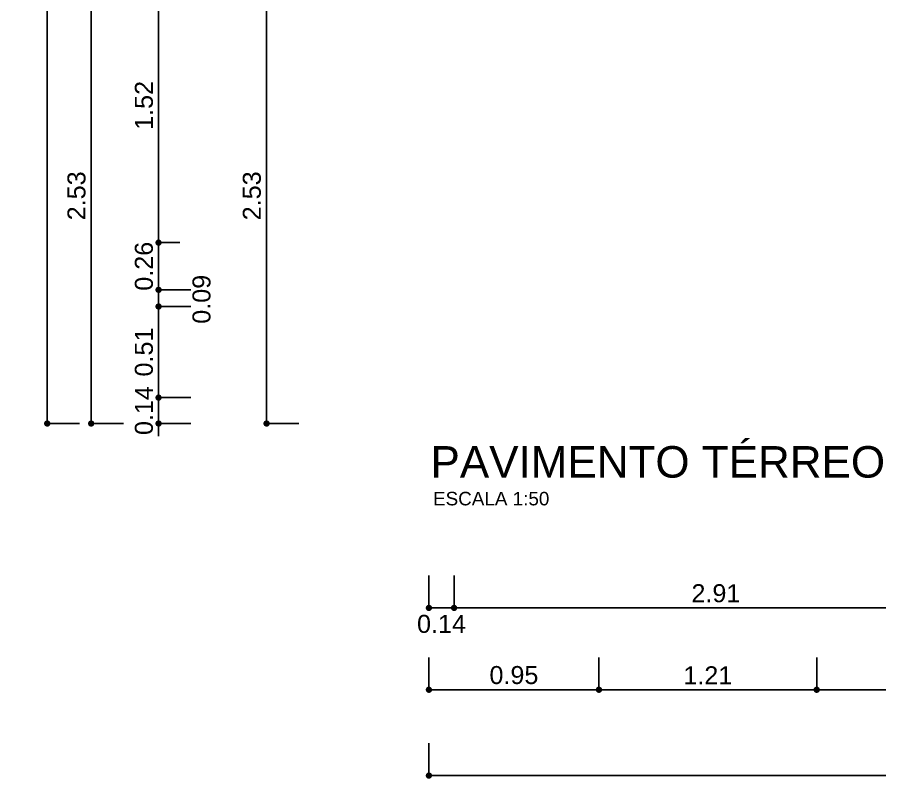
# Model space of a CAD drawing. Header units: millimetres. Extents: x 173 to 410, y -14 to 183.
# Drawn here: x 329.963 to 334.756, y -13.183 to -8.953 of the extents above; entities that cross this region are included whole.
import ezdxf

# ---------------------------------------------------------------- set-up
doc = ezdxf.new("R2010")
doc.units = ezdxf.units.MM
doc.layers.get('0').update_dxf_attribs({"color": 4})
doc.layers.add('ARQ Anotações', color=2, linetype='Continuous', lineweight=5)
doc.styles.get("Standard").update_dxf_attribs({"font": 'arial.ttf'})
doc.dimstyles.new('Executivo 1-50', dxfattribs={"dimtxt": 0.1, "dimasz": 0.035, "dimexe": 0, "dimexo": 0.0625, "dimgap": 0.03, "dimtad": 1, "dimzin": 0, "dimdsep": 46, "dimtxsty": 'Standard', "dimblk": 'DOT', "dimcen": 0.09, "dimclrd": 8, "dimclre": 8, "dimadec": 0, "dimazin": 0, "dimtfac": 1, "dimtix": 1, "dimtmove": 2, "dimatfit": 3, "dimldrblk": 'DOT', "dimfxl": 0.18, "dimfxlon": 1, "dimtolj": 1, "dimtzin": 0, "dimarcsym": 0})

# ---------------------------------------------------------------- blocks, each defined once
blk = doc.blocks.new('_DOT')
at = {"color": 0, "linetype": 'ByBlock', "lineweight": -2}
blk.add_line((-0.5, 0), (-1, 0), dxfattribs=at)
at = {"color": 0, "linetype": 'ByBlock', "const_width": 0.5}
blk.add_lwpolyline([(-0.25, 0, 1), (0.25, 0, 1)], format="xyb", close=True, dxfattribs=at)
blk = doc.blocks.new('*D1988')
at = {"layer": 'ARQ Anotações', "color": 8, "lineweight": -2, "transparency": 16777216}
for p, q in [((330.7483, -10.4326), (330.7483, -10.3976)), ((330.9283, -10.4676), (330.7483, -10.4676)), ((330.7483, -10.5601), (330.7483, -10.4676)), ((330.9283, -10.5601), (330.7483, -10.5601)), ((330.7483, -10.5951), (330.7483, -10.6301))]:
    blk.add_line(p, q, dxfattribs=at)
at = {"layer": 'Defpoints', "color": 0, "transparency": 16777216}
for p in [(330.7483, -10.4676), (340.5404, -10.4676), (340.6206, -10.5601)]:
    blk.add_point(p, dxfattribs=at)
at = {"layer": 'ARQ Anotações', "color": 8, "lineweight": -2, "transparency": 16777216, "xscale": 0.035, "yscale": 0.035, "zscale": 0.035}
for p, rotation in [((330.7483, -10.4676), 270), ((330.7483, -10.5601), 90)]:
    blk.add_blockref('_DOT', p, dxfattribs=dict(at, rotation=rotation))
at = {"layer": 'ARQ Anotações', "color": 0, "transparency": 16777216, "insert": (330.9875, -10.5201), "char_height": 0.1, "attachment_point": 5, "rotation": 90}
blk.add_mtext('\\A1;0.09', dxfattribs=at)
blk = doc.blocks.new('*D1997')
at = {"layer": 'ARQ Anotações', "color": 8, "lineweight": -2, "transparency": 16777216}
for p, q in [((330.3096, 4.3346), (330.1296, 4.3346)), ((330.1296, -11.1751), (330.1296, 4.2996)), ((330.3096, -11.2101), (330.1296, -11.2101))]:
    blk.add_line(p, q, dxfattribs=at)
at = {"layer": 'Defpoints', "color": 0, "transparency": 16777216}
for p in [(330.1296, 4.3346), (337.8508, 4.3346), (340.4004, -11.2101)]:
    blk.add_point(p, dxfattribs=at)
at = {"layer": 'ARQ Anotações', "color": 8, "lineweight": -2, "transparency": 16777216, "xscale": 0.035, "yscale": 0.035, "zscale": 0.035}
for p, rotation in [((330.1296, 4.3346), 90), ((330.1296, -11.2101), 270)]:
    blk.add_blockref('_DOT', p, dxfattribs=dict(at, rotation=rotation))
at = {"layer": 'ARQ Anotações', "color": 0, "transparency": 16777216, "insert": (330.0286, -3.2364), "char_height": 0.1, "attachment_point": 5, "rotation": 90}
blk.add_mtext('\\A1;15.54', dxfattribs=at)
blk = doc.blocks.new('*D2099')
at = {"layer": 'ARQ Anotações', "color": 8, "lineweight": -2, "transparency": 16777216}
for p, q in [((332.2507, -12.5091), (332.2507, -12.6891)), ((333.1958, -12.5091), (333.1958, -12.6891)), ((332.2857, -12.6891), (333.1608, -12.6891))]:
    blk.add_line(p, q, dxfattribs=at)
at = {"layer": 'Defpoints', "color": 0, "transparency": 16777216}
for p in [(332.2507, -9.2618), (333.1958, -9.2618), (333.1958, -12.6891)]:
    blk.add_point(p, dxfattribs=at)
at = {"layer": 'ARQ Anotações', "color": 8, "lineweight": -2, "transparency": 16777216, "xscale": 0.035, "yscale": 0.035, "zscale": 0.035, "rotation": 180}
blk.add_blockref('_DOT', (332.2507, -12.6891), dxfattribs=at)
at = {"layer": 'ARQ Anotações', "color": 8, "lineweight": -2, "transparency": 16777216, "xscale": 0.035, "yscale": 0.035, "zscale": 0.035}
blk.add_blockref('_DOT', (333.1958, -12.6891), dxfattribs=at)
at = {"layer": 'ARQ Anotações', "color": 0, "transparency": 16777216, "insert": (332.7232, -12.6081), "char_height": 0.1, "attachment_point": 5}
blk.add_mtext('\\A1;0.95', dxfattribs=at)
blk = doc.blocks.new('*D2100')
at = {"layer": 'ARQ Anotações', "color": 8, "lineweight": -2, "transparency": 16777216}
for p, q in [((333.1958, -12.5091), (333.1958, -12.6891)), ((334.4058, -12.5091), (334.4058, -12.6891)), ((333.2308, -12.6891), (334.3708, -12.6891))]:
    blk.add_line(p, q, dxfattribs=at)
at = {"layer": 'Defpoints', "color": 0, "transparency": 16777216}
for p in [(333.1958, -9.2618), (334.4058, -9.2618), (334.4058, -12.6891)]:
    blk.add_point(p, dxfattribs=at)
at = {"layer": 'ARQ Anotações', "color": 8, "lineweight": -2, "transparency": 16777216, "xscale": 0.035, "yscale": 0.035, "zscale": 0.035, "rotation": 180}
blk.add_blockref('_DOT', (333.1958, -12.6891), dxfattribs=at)
at = {"layer": 'ARQ Anotações', "color": 8, "lineweight": -2, "transparency": 16777216, "xscale": 0.035, "yscale": 0.035, "zscale": 0.035}
blk.add_blockref('_DOT', (334.4058, -12.6891), dxfattribs=at)
at = {"layer": 'ARQ Anotações', "color": 0, "transparency": 16777216, "insert": (333.8008, -12.6089), "char_height": 0.1, "attachment_point": 5}
blk.add_mtext('\\A1;1.21', dxfattribs=at)
blk = doc.blocks.new('*D2101')
at = {"layer": 'ARQ Anotações', "color": 8, "lineweight": -2, "transparency": 16777216}
for p, q in [((334.4058, -12.5091), (334.4058, -12.6891)), ((336.0454, -12.5091), (336.0454, -12.6891)), ((334.4408, -12.6891), (336.0104, -12.6891))]:
    blk.add_line(p, q, dxfattribs=at)
at = {"layer": 'Defpoints', "color": 0, "transparency": 16777216}
for p in [(334.4058, -9.2618), (336.0454, -9.2618), (336.0454, -12.6891)]:
    blk.add_point(p, dxfattribs=at)
at = {"layer": 'ARQ Anotações', "color": 8, "lineweight": -2, "transparency": 16777216, "xscale": 0.035, "yscale": 0.035, "zscale": 0.035, "rotation": 180}
blk.add_blockref('_DOT', (334.4058, -12.6891), dxfattribs=at)
at = {"layer": 'ARQ Anotações', "color": 8, "lineweight": -2, "transparency": 16777216, "xscale": 0.035, "yscale": 0.035, "zscale": 0.035}
blk.add_blockref('_DOT', (336.0454, -12.6891), dxfattribs=at)
at = {"layer": 'ARQ Anotações', "color": 0, "transparency": 16777216, "insert": (335.2256, -12.6081), "char_height": 0.1, "attachment_point": 5}
blk.add_mtext('\\A1;1.64', dxfattribs=at)
blk = doc.blocks.new('*D2106')
at = {"layer": 'ARQ Anotações', "color": 8, "lineweight": -2, "transparency": 16777216}
for p, q in [((332.2507, -12.986), (332.2507, -13.166)), ((337.8507, -12.986), (337.8507, -13.166)), ((332.2857, -13.166), (337.8157, -13.166))]:
    blk.add_line(p, q, dxfattribs=at)
at = {"layer": 'Defpoints', "color": 0, "transparency": 16777216}
for p in [(332.2507, -9.0409), (337.8507, -9.0409), (337.8507, -13.166)]:
    blk.add_point(p, dxfattribs=at)
at = {"layer": 'ARQ Anotações', "color": 8, "lineweight": -2, "transparency": 16777216, "xscale": 0.035, "yscale": 0.035, "zscale": 0.035, "rotation": 180}
blk.add_blockref('_DOT', (332.2507, -13.166), dxfattribs=at)
at = {"layer": 'ARQ Anotações', "color": 8, "lineweight": -2, "transparency": 16777216, "xscale": 0.035, "yscale": 0.035, "zscale": 0.035}
blk.add_blockref('_DOT', (337.8507, -13.166), dxfattribs=at)
at = {"layer": 'ARQ Anotações', "color": 0, "transparency": 16777216, "insert": (335.0507, -13.0849), "char_height": 0.1, "attachment_point": 5}
blk.add_mtext('\\A1;5.60', dxfattribs=at)
blk = doc.blocks.new('*D2108')
at = {"layer": 'ARQ Anotações', "color": 8, "lineweight": -2, "transparency": 16777216}
for p, q in [((332.2507, -12.0546), (332.2507, -12.2346)), ((332.3907, -12.0546), (332.3907, -12.2346)), ((332.2857, -12.2346), (332.3557, -12.2346))]:
    blk.add_line(p, q, dxfattribs=at)
at = {"layer": 'Defpoints', "color": 0, "transparency": 16777216}
for p in [(332.2507, -11.4662), (332.3907, -11.4662), (332.3907, -12.2346)]:
    blk.add_point(p, dxfattribs=at)
at = {"layer": 'ARQ Anotações', "color": 8, "lineweight": -2, "transparency": 16777216, "xscale": 0.035, "yscale": 0.035, "zscale": 0.035, "rotation": 180}
blk.add_blockref('_DOT', (332.2507, -12.2346), dxfattribs=at)
at = {"layer": 'ARQ Anotações', "color": 8, "lineweight": -2, "transparency": 16777216, "xscale": 0.035, "yscale": 0.035, "zscale": 0.035}
blk.add_blockref('_DOT', (332.3907, -12.2346), dxfattribs=at)
at = {"layer": 'ARQ Anotações', "color": 0, "transparency": 16777216, "insert": (332.3207, -12.3238), "char_height": 0.1, "attachment_point": 5}
blk.add_mtext('\\A1;0.14', dxfattribs=at)
blk = doc.blocks.new('*D2109')
at = {"layer": 'ARQ Anotações', "color": 8, "lineweight": -2, "transparency": 16777216}
for p, q in [((332.3907, -12.0546), (332.3907, -12.2346)), ((335.3007, -12.0546), (335.3007, -12.2346)), ((332.4257, -12.2346), (335.2657, -12.2346))]:
    blk.add_line(p, q, dxfattribs=at)
at = {"layer": 'Defpoints', "color": 0, "transparency": 16777216}
for p in [(335.3007, -9.0328), (332.3907, -11.4662), (335.3007, -12.2346)]:
    blk.add_point(p, dxfattribs=at)
at = {"layer": 'ARQ Anotações', "color": 8, "lineweight": -2, "transparency": 16777216, "xscale": 0.035, "yscale": 0.035, "zscale": 0.035, "rotation": 180}
blk.add_blockref('_DOT', (332.3907, -12.2346), dxfattribs=at)
at = {"layer": 'ARQ Anotações', "color": 8, "lineweight": -2, "transparency": 16777216, "xscale": 0.035, "yscale": 0.035, "zscale": 0.035}
blk.add_blockref('_DOT', (335.3007, -12.2346), dxfattribs=at)
at = {"layer": 'ARQ Anotações', "color": 0, "transparency": 16777216, "insert": (333.8457, -12.1536), "char_height": 0.1, "attachment_point": 5}
blk.add_mtext('\\A1;2.91', dxfattribs=at)
blk = doc.blocks.new('*D2212')
at = {"layer": 'ARQ Anotações', "color": 8, "lineweight": -2, "transparency": 16777216}
for p, q in [((330.5538, -8.6804), (330.3738, -8.6804)), ((330.3738, -8.7154), (330.3738, -11.1751)), ((330.5538, -11.2101), (330.3738, -11.2101))]:
    blk.add_line(p, q, dxfattribs=at)
at = {"layer": 'Defpoints', "color": 0, "transparency": 16777216}
for p in [(332.2507, -8.6804), (330.3738, -11.2101), (340.4004, -11.2101)]:
    blk.add_point(p, dxfattribs=at)
at = {"layer": 'ARQ Anotações', "color": 8, "lineweight": -2, "transparency": 16777216, "xscale": 0.035, "yscale": 0.035, "zscale": 0.035}
for p, rotation in [((330.3738, -8.6804), 90), ((330.3738, -11.2101), 270)]:
    blk.add_blockref('_DOT', p, dxfattribs=dict(at, rotation=rotation))
at = {"layer": 'ARQ Anotações', "color": 0, "transparency": 16777216, "insert": (330.2927, -9.9453), "char_height": 0.1, "attachment_point": 5, "rotation": 90}
blk.add_mtext('\\A1;2.53', dxfattribs=at)
blk = doc.blocks.new('*D2213')
at = {"layer": 'ARQ Anotações', "color": 8, "lineweight": -2, "transparency": 16777216}
for p, q in [((330.9283, -10.5601), (330.7483, -10.5601)), ((330.7483, -10.5951), (330.7483, -11.0313)), ((330.9283, -11.0663), (330.7483, -11.0663))]:
    blk.add_line(p, q, dxfattribs=at)
at = {"layer": 'Defpoints', "color": 0, "transparency": 16777216}
for p in [(340.6206, -10.5601), (330.7483, -11.0663), (340.5442, -11.0663)]:
    blk.add_point(p, dxfattribs=at)
at = {"layer": 'ARQ Anotações', "color": 8, "lineweight": -2, "transparency": 16777216, "xscale": 0.035, "yscale": 0.035, "zscale": 0.035}
for p, rotation in [((330.7483, -10.5601), 90), ((330.7483, -11.0663), 270)]:
    blk.add_blockref('_DOT', p, dxfattribs=dict(at, rotation=rotation))
at = {"layer": 'ARQ Anotações', "color": 0, "transparency": 16777216, "insert": (330.6673, -10.8132), "char_height": 0.1, "attachment_point": 5, "rotation": 90}
blk.add_mtext('\\A1;0.51', dxfattribs=at)
blk = doc.blocks.new('*D2214')
at = {"layer": 'ARQ Anotações', "color": 8, "lineweight": -2, "transparency": 16777216}
for p, q in [((330.7483, -11.0313), (330.7483, -10.9963)), ((330.9283, -11.0663), (330.7483, -11.0663)), ((330.7483, -11.0663), (330.7483, -11.2101)), ((330.9283, -11.2101), (330.7483, -11.2101)), ((330.7483, -11.2451), (330.7483, -11.2801))]:
    blk.add_line(p, q, dxfattribs=at)
at = {"layer": 'Defpoints', "color": 0, "transparency": 16777216}
for p in [(340.5442, -11.0663), (330.7483, -11.2101), (340.4004, -11.2101)]:
    blk.add_point(p, dxfattribs=at)
at = {"layer": 'ARQ Anotações', "color": 8, "lineweight": -2, "transparency": 16777216, "xscale": 0.035, "yscale": 0.035, "zscale": 0.035}
for p, rotation in [((330.7483, -11.0663), 270), ((330.7483, -11.2101), 90)]:
    blk.add_blockref('_DOT', p, dxfattribs=dict(at, rotation=rotation))
at = {"layer": 'ARQ Anotações', "color": 0, "transparency": 16777216, "insert": (330.6673, -11.1382), "char_height": 0.1, "attachment_point": 5, "rotation": 90}
blk.add_mtext('\\A1;0.14', dxfattribs=at)
blk = doc.blocks.new('*D2215')
at = {"layer": 'ARQ Anotações', "color": 8, "lineweight": -2, "transparency": 16777216}
for p, q in [((330.7483, -10.1704), (330.7483, -10.1354)), ((330.8658, -10.2054), (330.7483, -10.2054)), ((330.7483, -10.4676), (330.7483, -10.2054)), ((330.8658, -10.4676), (330.7483, -10.4676)), ((330.7483, -10.5026), (330.7483, -10.5376))]:
    blk.add_line(p, q, dxfattribs=at)
at = {"layer": 'Defpoints', "color": 0, "transparency": 16777216}
for p in [(330.7483, -10.2054), (330.9283, -10.2054), (330.9283, -10.4676)]:
    blk.add_point(p, dxfattribs=at)
at = {"layer": 'ARQ Anotações', "color": 8, "lineweight": -2, "transparency": 16777216, "xscale": 0.035, "yscale": 0.035, "zscale": 0.035}
for p, rotation in [((330.7483, -10.2054), 270), ((330.7483, -10.4676), 90)]:
    blk.add_blockref('_DOT', p, dxfattribs=dict(at, rotation=rotation))
at = {"layer": 'ARQ Anotações', "color": 0, "transparency": 16777216, "insert": (330.6673, -10.3365), "char_height": 0.1, "attachment_point": 5, "rotation": 90}
blk.add_mtext('\\A1;0.26', dxfattribs=at)
blk = doc.blocks.new('*D2216')
at = {"layer": 'ARQ Anotações', "color": 8, "lineweight": -2, "transparency": 16777216}
for p, q in [((330.9283, -8.6804), (330.7483, -8.6804)), ((330.7483, -10.1704), (330.7483, -8.7154)), ((330.8658, -10.2054), (330.7483, -10.2054))]:
    blk.add_line(p, q, dxfattribs=at)
at = {"layer": 'Defpoints', "color": 0, "transparency": 16777216}
for p in [(330.7483, -8.6804), (332.2507, -8.6804), (330.9283, -10.2054)]:
    blk.add_point(p, dxfattribs=at)
at = {"layer": 'ARQ Anotações', "color": 8, "lineweight": -2, "transparency": 16777216, "xscale": 0.035, "yscale": 0.035, "zscale": 0.035}
for p, rotation in [((330.7483, -8.6804), 90), ((330.7483, -10.2054), 270)]:
    blk.add_blockref('_DOT', p, dxfattribs=dict(at, rotation=rotation))
at = {"layer": 'ARQ Anotações', "color": 0, "transparency": 16777216, "insert": (330.6673, -9.4429), "char_height": 0.1, "attachment_point": 5, "rotation": 90}
blk.add_mtext('\\A1;1.52', dxfattribs=at)
blk = doc.blocks.new('*D2240')
at = {"layer": 'ARQ Anotações', "color": 8, "lineweight": -2, "transparency": 16777216}
for p, q in [((331.5283, -8.6804), (331.3483, -8.6804)), ((331.3483, -8.7154), (331.3483, -11.1751)), ((331.5283, -11.2101), (331.3483, -11.2101))]:
    blk.add_line(p, q, dxfattribs=at)
at = {"layer": 'Defpoints', "color": 0, "transparency": 16777216}
for p in [(332.2507, -8.6804), (331.3483, -11.2101), (340.4006, -11.2101)]:
    blk.add_point(p, dxfattribs=at)
at = {"layer": 'ARQ Anotações', "color": 8, "lineweight": -2, "transparency": 16777216, "xscale": 0.035, "yscale": 0.035, "zscale": 0.035}
for p, rotation in [((331.3483, -8.6804), 90), ((331.3483, -11.2101), 270)]:
    blk.add_blockref('_DOT', p, dxfattribs=dict(at, rotation=rotation))
at = {"layer": 'ARQ Anotações', "color": 0, "transparency": 16777216, "insert": (331.2672, -9.9453), "char_height": 0.1, "attachment_point": 5, "rotation": 90}
blk.add_mtext('\\A1;2.53', dxfattribs=at)

msp = doc.modelspace()

# ---------------------------------------------------------------- texts
at = {"layer": 'ARQ Anotações', "insert": (334.3041, -11.4244), "char_height": 0.175, "attachment_point": 5, "rotation": 0}
msp.add_mtext('PAVIMENTO TÉRREO / 02 BLOCOS', dxfattribs=at)
at = {"layer": 'ARQ Anotações', "insert": (332.2737, -11.6278), "char_height": 0.075, "attachment_point": 4}
msp.add_mtext('{ESCALA 1:50}', dxfattribs=at)

# ---------------------------------------------------------------- dimensions: what is measured, and where the dimension line sits
at = {"layer": 'ARQ Anotações'}
for base, p1, p2, angle, picture, middle in [((330.1296, 4.3346), (340.4004, -11.2101), (337.8508, 4.3346), 90, '*D1997', (330.0286, -3.2364)), ((330.7483, -10.4676), (340.6206, -10.5601), (340.5404, -10.4676), 90, '*D1988', (330.9875, -10.5201)), ((332.3907, -12.2346), (332.2507, -11.4662), (332.3907, -11.4662), 0, '*D2108', (332.3207, -12.3238))]:
    dim = msp.add_linear_dim(base=base, p1=p1, p2=p2, angle=angle, dimstyle='Executivo 1-50', dxfattribs=at)
    dim.commit()
    dim.dimension.update_dxf_attribs({"geometry": picture, "text_midpoint": middle, "dimtype": 160})
for base, p1, p2, angle, picture, middle in [((330.3738, -11.2101), (332.2507, -8.6804), (340.4004, -11.2101), 90, '*D2212', (330.2927, -9.9453)), ((330.74832, -8.68044), (330.92832, -10.20543), (332.25067, -8.68044), 90, '*D2216', (330.66727, -9.44294)), ((331.3483, -11.2101), (332.2507, -8.6804), (340.4006, -11.2101), 90, '*D2240', (331.2672, -9.9453)), ((335.3007, -12.2346), (332.3907, -11.4662), (335.3007, -9.0328), 0, '*D2109', (333.8457, -12.1536)), ((330.7483, -10.2054), (330.9283, -10.4676), (330.9283, -10.2054), 90, '*D2215', (330.6673, -10.3365)), ((330.7483, -11.0663), (340.6206, -10.5601), (340.5442, -11.0663), 90, '*D2213', (330.6673, -10.8132)), ((330.7483, -11.2101), (340.5442, -11.0663), (340.4004, -11.2101), 90, '*D2214', (330.6673, -11.1382))]:
    dim = msp.add_linear_dim(base=base, p1=p1, p2=p2, angle=angle, dimstyle='Executivo 1-50', dxfattribs=at)
    dim.commit()
    dim.dimension.update_dxf_attribs({"geometry": picture, "text_midpoint": middle})
for base, p1, p2, picture, middle in [((337.8507, -13.166), (332.2507, -9.0409), (337.8507, -9.0409), '*D2106', (335.0507, -13.0849)), ((333.1958, -12.6891), (332.2507, -9.2618), (333.1958, -9.2618), '*D2099', (332.7232, -12.6081)), ((334.4058, -12.6891), (333.1958, -9.2618), (334.4058, -9.2618), '*D2100', (333.8008, -12.6089)), ((336.0454, -12.6891), (334.4058, -9.2618), (336.0454, -9.2618), '*D2101', (335.2256, -12.6081))]:
    dim = msp.add_linear_dim(base=base, p1=p1, p2=p2, dimstyle='Executivo 1-50', dxfattribs=at)
    dim.commit()
    dim.dimension.update_dxf_attribs({"geometry": picture, "text_midpoint": middle})

doc.saveas('drawing.dxf')
